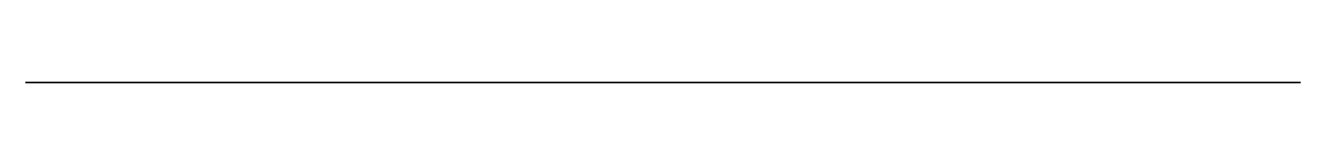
# Model space of a CAD drawing. Header units: millimetres. Extents: x -30.4 to -11.6, y 0 to 0.
import ezdxf

# ---------------------------------------------------------------- set-up
doc = ezdxf.new("R2010")
doc.units = ezdxf.units.MM
doc.layers.get('0').update_dxf_attribs({"color": 194, "true_color": 0x551cb1})

msp = doc.modelspace()

# ---------------------------------------------------------------- linework, layer by layer
at = {"color": 121, "true_color": 0xa6e5e5}
msp.add_polyline3d([(-19.783, 0, 116.617), (-19.558, 0, 116.328), (-19.35, 0, 116.027), (-19.161, 0, 115.714), (-18.989, 0, 115.391), (-18.834, 0, 115.058), (-18.696, 0, 114.716), (-18.573, 0, 114.367), (-18.465, 0, 114.011), (-18.372, 0, 113.648), (-18.294, 0, 113.28), (-18.229, 0, 112.908), (-18.178, 0, 112.533), (-18.113, 0, 111.774), (-18.095, 0, 111.012), (-16.49, 0, 110.997), (-16.488, 0, 70.997), (-16.467, 0, 69.588), (-16.387, 0, 68.209), (-16.32, 0, 67.542), (-16.232, 0, 66.896), (-16.121, 0, 66.276), (-15.985, 0, 65.685), (-15.823, 0, 65.128), (-15.731, 0, 64.864), (-15.632, 0, 64.611), (-15.524, 0, 64.368), (-15.409, 0, 64.136), (-15.286, 0, 63.917), (-15.155, 0, 63.71), (-15.014, 0, 63.516), (-14.865, 0, 63.336), (-14.787, 0, 63.251), (-14.706, 0, 63.17), (-14.623, 0, 63.092), (-14.538, 0, 63.019), (-14.451, 0, 62.949), (-14.36, 0, 62.883), (-14.268, 0, 62.821), (-14.173, 0, 62.763), (-14.075, 0, 62.709), (-13.975, 0, 62.659), (-13.872, 0, 62.614), (-13.766, 0, 62.572), (-13.641, 0, 62.53), (-13.513, 0, 62.492), (-13.249, 0, 62.428), (-12.977, 0, 62.381), (-12.7, 0, 62.346), (-12.137, 0, 62.309), (-11.578, 0, 62.301), (-11.571, 0, -2.146), (-30.432, 0, -2.146), (-30.432, 0, 127.97), (-24.912, 0, 127.941), (-24.867, 0, 125.142), (-24.821, 0, 124.446), (-24.751, 0, 123.754), (-24.652, 0, 123.068), (-24.519, 0, 122.388), (-24.407, 0, 121.939), (-24.276, 0, 121.502), (-24.122, 0, 121.079), (-23.944, 0, 120.672), (-23.845, 0, 120.475), (-23.74, 0, 120.282), (-23.627, 0, 120.094), (-23.507, 0, 119.911), (-23.38, 0, 119.734), (-23.245, 0, 119.562), (-23.103, 0, 119.396), (-22.952, 0, 119.236), (-22.774, 0, 119.068), (-22.579, 0, 118.9), (-22.181, 0, 118.591), (-21.466, 0, 118.082), (-21.012, 0, 117.751), (-20.573, 0, 117.402), (-20.363, 0, 117.217), (-20.16, 0, 117.026), (-19.966, 0, 116.826)], close=True, dxfattribs=at)

doc.saveas('drawing.dxf')
